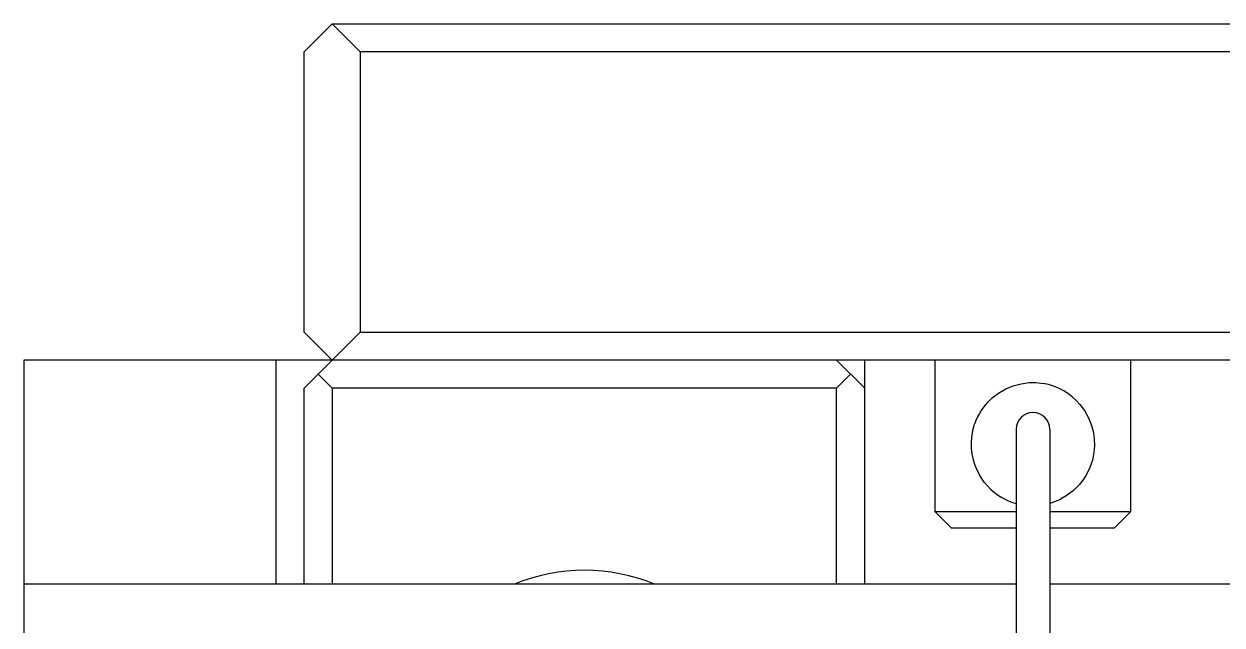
# Model space of a CAD drawing. Extents: x -3 to 396, y 2 to 203.
# Drawn here: x 125.59 to 146.97, y 52.58 to 63.31 of the extents above; entities that cross this region are included whole.
import ezdxf

# ---------------------------------------------------------------- set-up
doc = ezdxf.new("R2010")
doc.units = 0
doc.header["$LTSCALE"] = 10
doc.layers.get('0').update_dxf_attribs({"linetype": 'CONTINUOUS'})

msp = doc.modelspace()

# ---------------------------------------------------------------- linework, layer by layer
at = {"color": 7, "linetype": 'CONTINUOUS'}
for p, q in [((131.089269, 63.306128), (130.589269, 62.806128)), ((131.589269, 62.806128), (131.089269, 63.306128)), ((131.089269, 63.306128), (170.089269, 63.306128)), ((130.589269, 57.806128), (130.589269, 62.806128)), ((131.589269, 62.806128), (131.589269, 57.806128)), ((169.589269, 62.806128), (131.589269, 62.806128)), ((130.589269, 57.806128), (131.089269, 57.306128)), ((130.589269, 56.806128), (131.589269, 57.806128)), ((131.589269, 57.806128), (169.589269, 57.806128)), ((125.589269, 57.306128), (125.589269, 29.306128)), ((175.589269, 57.306128), (125.589269, 57.306128)), ((130.089269, 53.306128), (130.089269, 57.306128)), ((140.589269, 56.806128), (140.089269, 57.306128)), ((140.589269, 53.306128), (140.589269, 57.306128)), ((141.839269, 57.306128), (141.839269, 54.606128)), ((145.339269, 54.606128), (145.339269, 57.306128)), ((131.089269, 56.806128), (130.839269, 57.056128)), ((140.089269, 56.806128), (140.339269, 57.056128)), ((143.239816, 56.849134), (143.378469, 56.885732)), ((143.378469, 56.885732), (143.525911, 56.904302)), ((143.525911, 56.904302), (143.648081, 56.90455)), ((143.648081, 56.90455), (143.771749, 56.890879)), ((130.589269, 53.306128), (130.589269, 56.806128)), ((131.089269, 56.806128), (131.089269, 53.306128)), ((140.089269, 56.806128), (131.089269, 56.806128)), ((140.089269, 53.306128), (140.089269, 56.806128)), ((142.861552, 56.631005), (142.975834, 56.719199)), ((142.975834, 56.719199), (143.106472, 56.794509)), ((143.106472, 56.794509), (143.239816, 56.849134)), ((144.428563, 56.517171), (144.512064, 56.404834)), ((144.512064, 56.404834), (144.582868, 56.278098)), ((144.582868, 56.278098), (144.637809, 56.13863)), ((142.51271, 56.031989), (142.548273, 56.161467)), ((143.291767, 56.071906), (143.291767, 51.171906)), ((143.891767, 56.071906), (143.891767, 51.45356)), ((144.637809, 56.13863), (144.669736, 56.012468)), ((144.669736, 56.012468), (144.685686, 55.894774)), ((144.685686, 55.894774), (144.688892, 55.777342)), ((144.679025, 55.656389), (144.652203, 55.523128)), ((144.688892, 55.777342), (144.679025, 55.656389)), ((144.606901, 55.388525), (144.539259, 55.251621)), ((144.652203, 55.523128), (144.606901, 55.388525)), ((142.722107, 55.129349), (142.641441, 55.247899)), ((144.481791, 55.163195), (144.416571, 55.081165)), ((144.539259, 55.251621), (144.481791, 55.163195)), ((144.317711, 54.98189), (144.204084, 54.893993)), ((144.416571, 55.081165), (144.317711, 54.98189)), ((143.944929, 54.765212), (143.891834, 54.748558)), ((144.078474, 54.820903), (143.944929, 54.765212)), ((144.204084, 54.893993), (144.078474, 54.820903)), ((141.839269, 54.606128), (143.291767, 54.606128)), ((141.839269, 54.606128), (142.139269, 54.306128)), ((143.891767, 54.606128), (145.339269, 54.606128)), ((145.039269, 54.306128), (145.339269, 54.606128)), ((143.291767, 54.306128), (142.139269, 54.306128)), ((145.039269, 54.306128), (143.891767, 54.306128)), ((143.291767, 53.306128), (125.589269, 53.306128)), ((150.589269, 53.306128), (143.891767, 53.306128))]:
    msp.add_line(p, q, dxfattribs=at)
for centre, radius, start, end in [((143.589155, 55.80591), 1.100227, 40.2758211, 80.4469525), ((143.58905, 55.806333), 1.099698, 131.4176679, 161.1593485), ((143.591767, 56.071906), 0.3, 0, 180), ((143.589266, 55.806124), 1.099994, 168.1510267, 210.4961293), ((143.589269, 55.806128), 1.1, 217.9703352, 254.3057442), ((135.589269, 50.306128), 3.25, 67.380135, 112.619865)]:
    msp.add_arc(centre, radius, start, end, dxfattribs=at)

doc.saveas('drawing.dxf')
